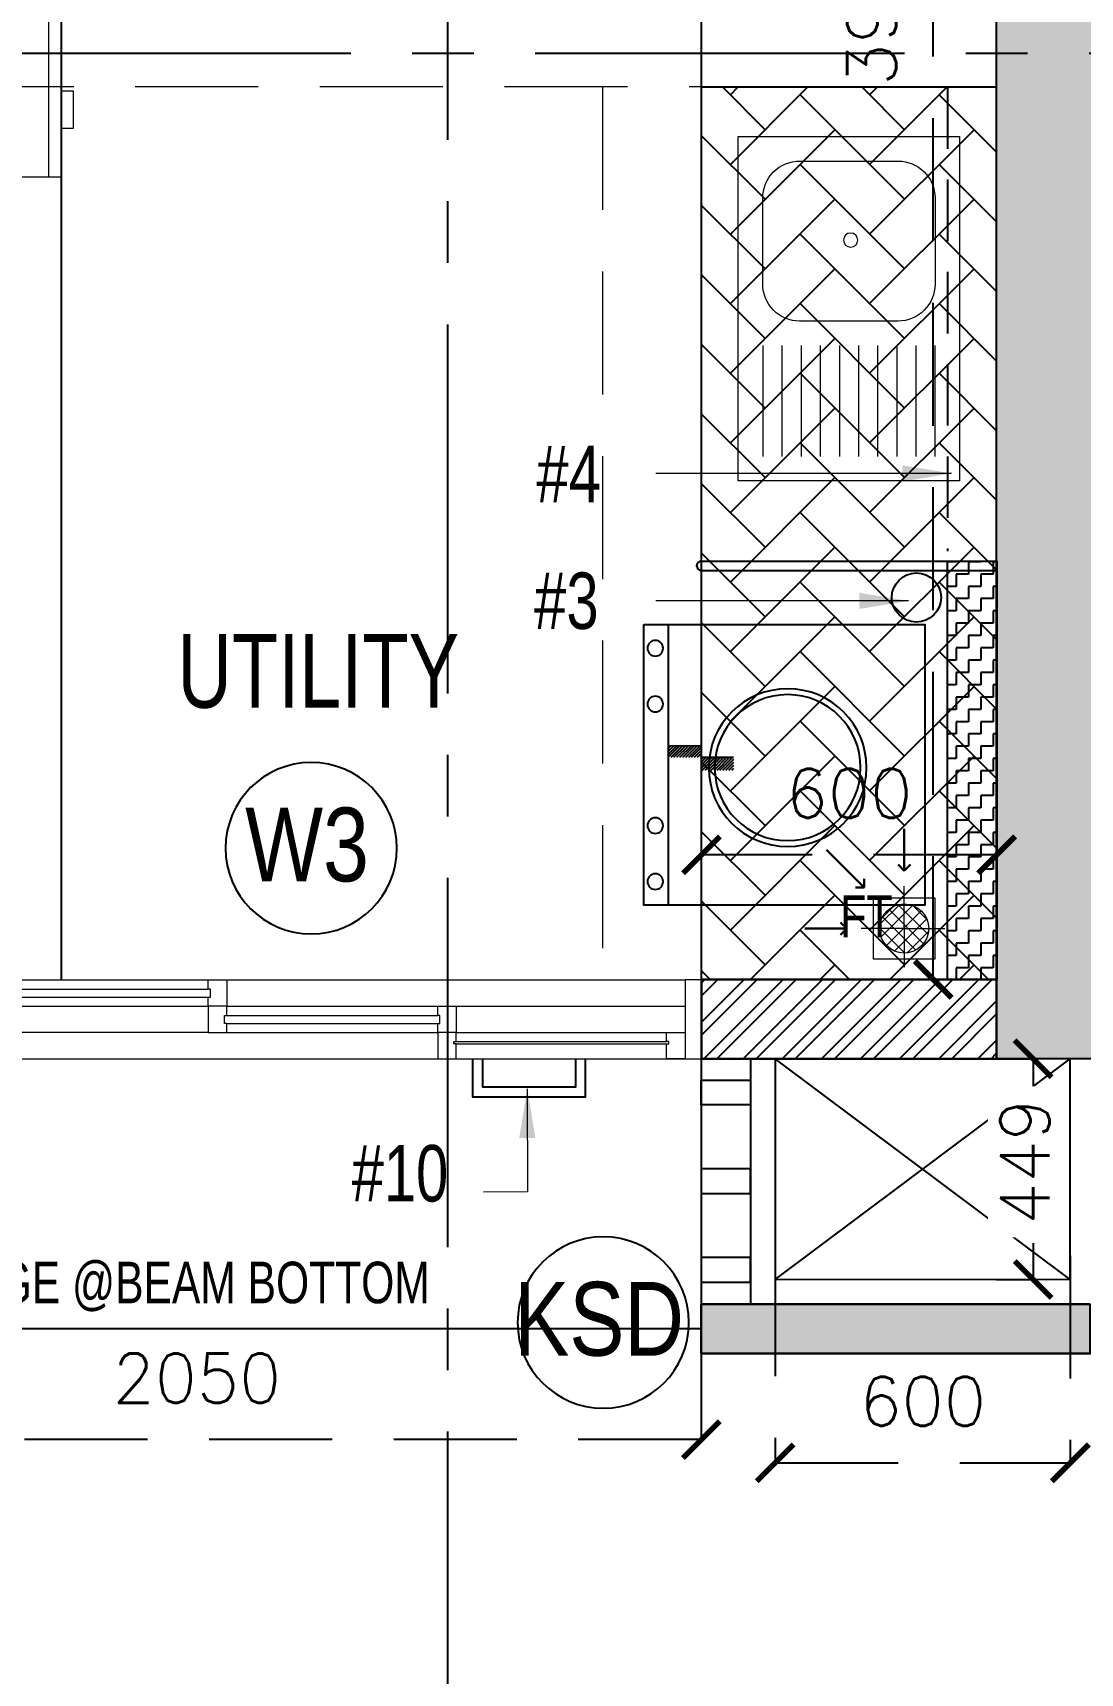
# Model space of a CAD drawing. Header units: millimetres. Extents: x 1124992 to 1258557, y -5767803 to -5695799.
# Drawn here: x 1194724 to 1196852, y -5720859 to -5717525 of the extents above; entities that cross this region are included whole.
import ezdxf
from ezdxf.enums import TextEntityAlignment as Align

# ---------------------------------------------------------------- set-up
doc = ezdxf.new("R2010")
doc.units = ezdxf.units.MM
doc.header["$LTSCALE"] = 1000
doc.header["$MEASUREMENT"] = 0
for name, pattern in [('$1$AUDIT_D_120904163729-0', [0]), ('$36$HIDDEN', [0.375, 0.25, -0.125]), ('3BHK-A$0$( Hidden )', [0.375, 0.25, -0.125]), ('3BHK-A$0$AUDIT_D_120904163729-0', [0]), ('AUDIT_D_120904163729-0', [0]), ('T8 - TYPICAL FLOOR CORE$0$HIDDEN', [0.375, 0.25, -0.125]), ('T8(T9 IS SIMILAR) - DIMENSION & TEXTING$0$HIDDEN', [0.375, 0.25, -0.125]), ('T8(T9 IS SIMILAR)$0$$0$HIDDEN', [0.375, 0.25, -0.125]), ('T8(T9 IS SIMILAR)$0$HIDDEN', [0.375, 0.25, -0.125]), ('T8_REFUGE COLUMNS$0$CENTER2', [1.125, 0.75, -0.125, 0.125, -0.125])]:
    doc.linetypes.add(name, pattern=pattern)
doc.layers.get('0').update_dxf_attribs({"linetype": 'AUDIT_D_120904163729-0'})
for name, color, linetype in [('$0$A-HATCH -160', 251, '$1$AUDIT_D_120904163729-0'), ('$21$A-DIMENSIONS', 2, '$36$HIDDEN'), ('3BHK-A$0$$0$a-KIT FIX', 251, 'Continuous'), ('3BHK-A$0$$0$A-SERVICES CUTOUT', 8, 'Continuous'), ('3BHK-A$0$$1$A-Elev Feature-Chajja', 13, 'Continuous'), ('3BHK-A$0$$1$CUT-OUT', 49, 'Continuous'), ('3BHK-A$0$$1$LEDGE WALL', 5, 'Continuous'), ('3BHK-A$0$A-DECK SUNK 125', 8, 'Continuous'), ('3BHK-A$0$A-HATCH -160', 251, '3BHK-A$0$AUDIT_D_120904163729-0'), ('3BHK-A$0$a-tile drop', 3, 'Continuous'), ('3BHK-A$0$APT PLANS-typ$0$TILEDROP', 3, 'Continuous'), ('3BHK-A$0$LEDGE WALL', 5, 'Continuous'), ('T8 - TYPICAL FLOOR CORE$0$A-SLAB SUNK-AC LEDGES', 251, 'T8 - TYPICAL FLOOR CORE$0$HIDDEN'), ('T8(T9 IS SIMILAR) - DIMENSION & TEXTING$0$A-DIMENSIONS', 2, 'T8(T9 IS SIMILAR) - DIMENSION & TEXTING$0$HIDDEN'), ('T8(T9 IS SIMILAR) - DIMENSION & TEXTING$1$a-window-no', 125, 'Continuous'), ('T8_REFUGE COLUMNS$0$A-CENTERLINE', 193, 'T8_REFUGE COLUMNS$0$CENTER2'), ('T8_REFUGE COLUMNS$0$A-RCC COLS', 3, 'Continuous'), ('T8_TYPICAL COLUMNS$0$A-RCC COLS', 3, 'Continuous')]:
    doc.layers.add(name, color=color, linetype=linetype)
for name, color, linetype, lineweight in [('3BHK-A$0$$0$Window', 4, 'Continuous', 20), ('3BHK-A$0$$1$a-TOI-fixtures', 251, 'Continuous', 0), ('3BHK-A$0$$1$A-WALL- 160', 6, 'Continuous', 30), ('3BHK-A$0$a-TOI-fixtures', 251, 'Continuous', 0), ('3BHK-A$0$A-WALL- 160', 6, 'Continuous', 30), ('T8(T9 IS SIMILAR) - DIMENSION & TEXTING$0$a-Text', 4, 'Continuous', 0), ('T8(T9 IS SIMILAR) - DIMENSION & TEXTING$0$R0-18-10-2014-T1-1st Podium Floor Plan$0$Text', 2, 'Continuous', 0), ('T8(T9 IS SIMILAR) - DIMENSION & TEXTING$0$T8 - TYPICAL FLOOR CORE$0$$1$a-Text', 4, 'Continuous', 0), ('T8(T9 IS SIMILAR)$0$D&W', 8, 'Continuous', 25), ('T8(T9 IS SIMILAR)$0$SCPL BEAM', 191, 'T8(T9 IS SIMILAR)$0$$0$HIDDEN', 13)]:
    doc.layers.add(name, color=color, linetype=linetype, lineweight=lineweight)
doc.layers.add('T8_REFUGE COLUMNS$1$COL-HATCH', color=7, linetype='Continuous', lineweight=25, true_color=0xa3a3a3)
doc.styles.add('3BHK-A$0$Romans 1', font='romans.shx', dxfattribs={"height": 100})
doc.styles.add('T8(T9 IS SIMILAR) - DIMENSION & TEXTING$0$ARIAL ARROW', font='swisscl.ttf')
doc.styles.add('T8(T9 IS SIMILAR) - DIMENSION & TEXTING$0$Romans 1', font='romans.shx', dxfattribs={"height": 100})
doc.styles.add('T8(T9 IS SIMILAR) - DIMENSION & TEXTING$0$T8 - TYPICAL FLOOR CORE$0$$1$ARIAL ARROW', font='swisscl.ttf')
doc.styles.add('T8(T9 IS SIMILAR) - DIMENSION & TEXTING$0$Tahoma', font='tahoma.ttf')
doc.styles.add('T8(T9 IS SIMILAR) - DIMENSION & TEXTING$1$LODHA STANDERD', font='sanss___.ttf')
doc.dimstyles.new('3BHK-A$0$ALPINE S', dxfattribs={"dimscale": 0, "dimtxt": 100, "dimasz": 75, "dimexe": 0, "dimexo": 0, "dimgap": 75, "dimtad": 1, "dimdec": 0, "dimzin": 0, "dimdsep": 46, "dimtxsty": '3BHK-A$0$Romans 1', "dimblk": '3BHK-A$0$_ArchTick', "dimcen": 0.09, "dimclrd": 256, "dimclre": 256, "dimclrt": 7, "dimadec": 0, "dimazin": 0, "dimtfac": 1, "dimtdec": 0, "dimtofl": 0, "dimtmove": 1, "dimatfit": 0, "dimldrblk": '3BHK-A$0$_Open90', "dimfxl": 1, "dimtolj": 1, "dimtzin": 0, "dimarcsym": 0})
doc.dimstyles.new('T8(T9 IS SIMILAR) - DIMENSION & TEXTING$0$ALPINE S', dxfattribs={"dimscale": 0, "dimtxt": 100, "dimasz": 75, "dimexe": 0, "dimexo": 0, "dimgap": 75, "dimtad": 1, "dimdec": 0, "dimzin": 0, "dimdsep": 46, "dimtxsty": 'T8(T9 IS SIMILAR) - DIMENSION & TEXTING$0$Romans 1', "dimblk": 'T8(T9 IS SIMILAR) - DIMENSION & TEXTING$0$_ArchTick', "dimcen": 0.09, "dimclrd": 256, "dimclre": 256, "dimclrt": 7, "dimadec": 0, "dimazin": 0, "dimtfac": 1, "dimtdec": 0, "dimtofl": 0, "dimtmove": 1, "dimatfit": 0, "dimldrblk": 'T8(T9 IS SIMILAR) - DIMENSION & TEXTING$0$_Open90', "dimfxl": 1, "dimtolj": 1, "dimtzin": 0, "dimarcsym": 0})
doc.dimstyles.new('T8(T9 IS SIMILAR) - DIMENSION & TEXTING$0$SAMATA STD', dxfattribs={"dimtxt": 100, "dimasz": 50, "dimexe": 50, "dimexo": 50, "dimgap": 10, "dimtad": 0, "dimdec": 0, "dimrnd": 5, "dimzin": 0, "dimdsep": 46, "dimtxsty": 'T8(T9 IS SIMILAR) - DIMENSION & TEXTING$0$Tahoma', "dimblk": 'T8(T9 IS SIMILAR) - DIMENSION & TEXTING$0$_Origin2', "dimcen": -50, "dimdle": 50, "dimclrd": 7, "dimclre": 7, "dimclrt": 7, "dimadec": 0, "dimazin": 0, "dimtfac": 1, "dimtdec": 0, "dimtmove": 1, "dimatfit": 3, "dimfxl": 150, "dimtfill": 1, "dimtolj": 1, "dimtzin": 0, "dimlwd": -1, "dimlwe": -1, "dimarcsym": 0})

# ---------------------------------------------------------------- blocks, each defined once
blk = doc.blocks.new('T8(T9 IS SIMILAR) - DIMENSION & TEXTING$1$WINDOW TAG')
at = {"layer": 'T8(T9 IS SIMILAR) - DIMENSION & TEXTING$1$a-window-no'}
blk.add_circle((0, 0), 174.1, dxfattribs=at)
at = {"layer": 'T8(T9 IS SIMILAR) - DIMENSION & TEXTING$1$a-window-no', "style": 'T8(T9 IS SIMILAR) - DIMENSION & TEXTING$1$LODHA STANDERD'}
blk.add_attdef('WINDOW', text='', height=150, dxfattribs=at).set_placement((11.3, 2.8), align=Align.MIDDLE_CENTER)
blk = doc.blocks.new('T8(T9 IS SIMILAR) - DIMENSION & TEXTING$0$_ArchTick')
at = {"color": 0, "linetype": 'ByBlock', "const_width": 0.15}
blk.add_lwpolyline([(-0.5, -0.5), (0.5, 0.5)], dxfattribs=at)
blk = doc.blocks.new('*D326')
at = {"layer": 'T8(T9 IS SIMILAR) - DIMENSION & TEXTING$0$A-DIMENSIONS', "linetype": 'T8(T9 IS SIMILAR) - DIMENSION & TEXTING$0$HIDDEN', "lineweight": -2, "transparency": 16777216}
for p, q in [((1196331.5, -5715473.9), (1196553.4, -5715473.9)), ((1196332.4, -5719448.6), (1196553.4, -5719448.6))]:
    blk.add_line(p, q, dxfattribs=at)
at = {"layer": 'T8(T9 IS SIMILAR) - DIMENSION & TEXTING$0$A-DIMENSIONS', "lineweight": -2, "transparency": 16777216}
blk.add_line((1196553.4, -5719448.6), (1196553.4, -5715473.9), dxfattribs=at)
at = {"layer": 'T8(T9 IS SIMILAR) - DIMENSION & TEXTING$0$A-DIMENSIONS', "linetype": 'ByBlock', "lineweight": -2, "transparency": 16777216, "xscale": 75, "yscale": 75, "zscale": 75}
for p, rotation in [((1196553.4, -5715473.9), 90), ((1196553.4, -5719448.6), 270)]:
    blk.add_blockref('T8(T9 IS SIMILAR) - DIMENSION & TEXTING$0$_ArchTick', p, dxfattribs=dict(at, rotation=rotation))
at = {"layer": 'T8(T9 IS SIMILAR) - DIMENSION & TEXTING$0$A-DIMENSIONS', "color": 7, "linetype": 'ByBlock', "transparency": 16777216, "insert": (1196428.4, -5717461.2), "char_height": 100, "attachment_point": 5, "rotation": 90, "style": 'T8(T9 IS SIMILAR) - DIMENSION & TEXTING$0$Romans 1'}
blk.add_mtext('\\A1;3975', dxfattribs=at)
blk = doc.blocks.new('T8(T9 IS SIMILAR) - DIMENSION & TEXTING$0$_Open90')
at = {"color": 0, "linetype": 'ByBlock', "lineweight": -2}
for p, q in [((-0.5, 0.5), (0, 0)), ((0, 0), (-1, 0)), ((0, 0), (-0.5, -0.5))]:
    blk.add_line(p, q, dxfattribs=at)
blk = doc.blocks.new('*D327')
at = {"layer": 'T8(T9 IS SIMILAR) - DIMENSION & TEXTING$0$A-DIMENSIONS', "linetype": 'T8(T9 IS SIMILAR) - DIMENSION & TEXTING$0$HIDDEN', "lineweight": -2, "transparency": 16777216}
for p, q in [((1196082.5, -5719448.6), (1196082.5, -5719195.6)), ((1196682.3, -5719448.8), (1196682.3, -5719195.6))]:
    blk.add_line(p, q, dxfattribs=at)
at = {"layer": 'T8(T9 IS SIMILAR) - DIMENSION & TEXTING$0$A-DIMENSIONS', "lineweight": -2, "transparency": 16777216}
blk.add_line((1196682.3, -5719195.6), (1196082.5, -5719195.6), dxfattribs=at)
at = {"layer": 'T8(T9 IS SIMILAR) - DIMENSION & TEXTING$0$A-DIMENSIONS', "linetype": 'ByBlock', "lineweight": -2, "transparency": 16777216, "xscale": 75, "yscale": 75, "zscale": 75, "rotation": 180}
blk.add_blockref('T8(T9 IS SIMILAR) - DIMENSION & TEXTING$0$_ArchTick', (1196082.5, -5719195.6), dxfattribs=at)
at = {"layer": 'T8(T9 IS SIMILAR) - DIMENSION & TEXTING$0$A-DIMENSIONS', "linetype": 'ByBlock', "lineweight": -2, "transparency": 16777216, "xscale": 75, "yscale": 75, "zscale": 75}
blk.add_blockref('T8(T9 IS SIMILAR) - DIMENSION & TEXTING$0$_ArchTick', (1196682.3, -5719195.6), dxfattribs=at)
at = {"layer": 'T8(T9 IS SIMILAR) - DIMENSION & TEXTING$0$A-DIMENSIONS', "color": 7, "linetype": 'ByBlock', "transparency": 16777216, "insert": (1196382.4, -5719070.6), "char_height": 100, "attachment_point": 5, "style": 'T8(T9 IS SIMILAR) - DIMENSION & TEXTING$0$Romans 1'}
blk.add_mtext('\\A1;600', dxfattribs=at)
blk = doc.blocks.new('T8(T9 IS SIMILAR) - DIMENSION & TEXTING$0$_Origin2')
at = {"color": 0, "linetype": 'ByBlock', "lineweight": -2}
blk.add_line((-0.5, 0), (-1, 0), dxfattribs=at)
for radius in [0.5, 0.25]:
    blk.add_circle((0, 0), radius, dxfattribs=at)
blk = doc.blocks.new('*D207')
at = {"layer": 'T8(T9 IS SIMILAR) - DIMENSION & TEXTING$0$A-DIMENSIONS', "linetype": 'T8(T9 IS SIMILAR) - DIMENSION & TEXTING$0$HIDDEN', "lineweight": -2, "transparency": 16777216}
for p, q in [((1196682.1, -5719609.9), (1196756.3, -5719609.9)), ((1196682.2, -5720058.5), (1196756.3, -5720058.5))]:
    blk.add_line(p, q, dxfattribs=at)
at = {"layer": 'T8(T9 IS SIMILAR) - DIMENSION & TEXTING$0$A-DIMENSIONS', "lineweight": -2, "transparency": 16777216}
blk.add_line((1196756.3, -5719609.9), (1196756.3, -5720058.5), dxfattribs=at)
at = {"layer": 'T8(T9 IS SIMILAR) - DIMENSION & TEXTING$0$A-DIMENSIONS', "linetype": 'ByBlock', "lineweight": -2, "transparency": 16777216, "xscale": 75, "yscale": 75, "zscale": 75, "rotation": 270}
blk.add_blockref('T8(T9 IS SIMILAR) - DIMENSION & TEXTING$0$_ArchTick', (1196756.3, -5720058.5), dxfattribs=at)
at = {"layer": 'T8(T9 IS SIMILAR) - DIMENSION & TEXTING$0$A-DIMENSIONS', "color": 7, "linetype": 'ByBlock', "transparency": 16777216, "insert": (1196739.4, -5719819.4), "char_height": 100, "attachment_point": 5, "rotation": 90, "style": 'T8(T9 IS SIMILAR) - DIMENSION & TEXTING$0$Romans 1', "bg_fill": 3, "box_fill_scale": 1.25, "bg_fill_color": 256, "bg_fill_true_color": 13158600, "bg_fill_transparency": 0}
blk.add_mtext('\\A1;449', dxfattribs=at)
at = {"layer": 'T8(T9 IS SIMILAR) - DIMENSION & TEXTING$0$A-DIMENSIONS', "linetype": 'ByBlock', "lineweight": -2, "transparency": 16777216, "xscale": 75, "yscale": 75, "zscale": 75, "rotation": 90}
blk.add_blockref('T8(T9 IS SIMILAR) - DIMENSION & TEXTING$0$_ArchTick', (1196756.3, -5719609.9), dxfattribs=at)
blk = doc.blocks.new('*D208')
at = {"layer": 'T8(T9 IS SIMILAR) - DIMENSION & TEXTING$0$A-DIMENSIONS', "linetype": 'T8(T9 IS SIMILAR) - DIMENSION & TEXTING$0$HIDDEN', "lineweight": -2, "transparency": 16777216}
for p, q in [((1196232.2, -5720005.3), (1196232.2, -5720431.1)), ((1196831.9, -5720009.6), (1196831.9, -5720431.1))]:
    blk.add_line(p, q, dxfattribs=at)
at = {"layer": 'T8(T9 IS SIMILAR) - DIMENSION & TEXTING$0$A-DIMENSIONS', "lineweight": -2, "transparency": 16777216}
blk.add_line((1196232.2, -5720431.1), (1196831.9, -5720431.1), dxfattribs=at)
at = {"layer": 'T8(T9 IS SIMILAR) - DIMENSION & TEXTING$0$A-DIMENSIONS', "linetype": 'ByBlock', "lineweight": -2, "transparency": 16777216, "xscale": 75, "yscale": 75, "zscale": 75, "rotation": 180}
blk.add_blockref('T8(T9 IS SIMILAR) - DIMENSION & TEXTING$0$_ArchTick', (1196232.2, -5720431.1), dxfattribs=at)
at = {"layer": 'T8(T9 IS SIMILAR) - DIMENSION & TEXTING$0$A-DIMENSIONS', "linetype": 'ByBlock', "lineweight": -2, "transparency": 16777216, "xscale": 75, "yscale": 75, "zscale": 75}
blk.add_blockref('T8(T9 IS SIMILAR) - DIMENSION & TEXTING$0$_ArchTick', (1196831.9, -5720431.1), dxfattribs=at)
at = {"layer": 'T8(T9 IS SIMILAR) - DIMENSION & TEXTING$0$A-DIMENSIONS', "color": 7, "linetype": 'ByBlock', "transparency": 16777216, "insert": (1196532.1, -5720306.1), "char_height": 100, "attachment_point": 5, "style": 'T8(T9 IS SIMILAR) - DIMENSION & TEXTING$0$Romans 1', "bg_fill": 3, "box_fill_scale": 1.25, "bg_fill_color": 256, "bg_fill_true_color": 13158600, "bg_fill_transparency": 0}
blk.add_mtext('\\A1;600', dxfattribs=at)
blk = doc.blocks.new('*D183')
at = {"layer": 'T8(T9 IS SIMILAR) - DIMENSION & TEXTING$0$A-DIMENSIONS', "linetype": 'T8(T9 IS SIMILAR) - DIMENSION & TEXTING$0$HIDDEN', "lineweight": -2, "transparency": 16777216}
for p, q in [((1194032.5, -5720158.4), (1194032.5, -5720383.9)), ((1196082.2, -5720158.4), (1196082.2, -5720383.9))]:
    blk.add_line(p, q, dxfattribs=at)
at = {"layer": 'T8(T9 IS SIMILAR) - DIMENSION & TEXTING$0$A-DIMENSIONS', "lineweight": -2, "transparency": 16777216}
blk.add_line((1196082.2, -5720383.9), (1194032.5, -5720383.9), dxfattribs=at)
at = {"layer": 'T8(T9 IS SIMILAR) - DIMENSION & TEXTING$0$A-DIMENSIONS', "linetype": 'ByBlock', "lineweight": -2, "transparency": 16777216, "xscale": 75, "yscale": 75, "zscale": 75, "rotation": 180}
blk.add_blockref('T8(T9 IS SIMILAR) - DIMENSION & TEXTING$0$_ArchTick', (1194032.5, -5720383.9), dxfattribs=at)
at = {"layer": 'T8(T9 IS SIMILAR) - DIMENSION & TEXTING$0$A-DIMENSIONS', "linetype": 'ByBlock', "lineweight": -2, "transparency": 16777216, "xscale": 75, "yscale": 75, "zscale": 75}
blk.add_blockref('T8(T9 IS SIMILAR) - DIMENSION & TEXTING$0$_ArchTick', (1196082.2, -5720383.9), dxfattribs=at)
at = {"layer": 'T8(T9 IS SIMILAR) - DIMENSION & TEXTING$0$A-DIMENSIONS', "color": 7, "linetype": 'ByBlock', "transparency": 16777216, "insert": (1195057.4, -5720258.9), "char_height": 100, "attachment_point": 5, "style": 'T8(T9 IS SIMILAR) - DIMENSION & TEXTING$0$Romans 1'}
blk.add_mtext('\\A1;2050', dxfattribs=at)
blk = doc.blocks.new('T8_REFUGE COLUMNS')
at = {"layer": 'T8_REFUGE COLUMNS$1$COL-HATCH', "linetype": 'ByBlock'}
h = blk.add_hatch(color=256, dxfattribs=at)
h.dxf.hatch_style = 1
h.paths.add_polyline_path([(1196682.1, -5715374.9), (1196932.1, -5715374.9), (1196932.1, -5719609.9), (1196682.1, -5719609.9)])
at = {"layer": 'T8_REFUGE COLUMNS$0$A-CENTERLINE'}
for p, q in [((1195567.1, -5727867.6), (1195567.1, -5698299.6)), ((1223494.9, -5717567.4), (1182495.9, -5717567.4))]:
    blk.add_line(p, q, dxfattribs=at)
at = {"layer": 'T8_REFUGE COLUMNS$0$A-RCC COLS', "linetype": 'ByBlock'}
blk.add_lwpolyline([(1196682.1, -5715374.9), (1196932.1, -5715374.9), (1196932.1, -5719609.9), (1196682.1, -5719609.9)], close=True, dxfattribs=at)
blk = doc.blocks.new('T8_TYPICAL COLUMNS')
at = {"layer": 'T8_TYPICAL COLUMNS$0$A-RCC COLS', "linetype": 'ByBlock'}
blk.add_blockref('T8_REFUGE COLUMNS', (0, 0), dxfattribs=at)
blk = doc.blocks.new('3BHK-A$0$$0$1500')
at = {"layer": '3BHK-A$0$$0$Window', "color": 1, "lineweight": 13}
for p, q in [((1150276.5, -5694418.8), (1148842.5, -5694418.8)), ((1149307.5, -5694418.8), (1148880, -5694418.8)), ((1149307.5, -5694472.1), (1148880, -5694472.1)), ((1149773.7, -5694472.1), (1149345, -5694472.1)), ((1149811.2, -5694472.1), (1150276.5, -5694472.1)), ((1149307.5, -5694525.5), (1148842.5, -5694525.5)), ((1149773.7, -5694525.5), (1149345, -5694525.5)), ((1150239, -5694525.5), (1149811.2, -5694525.5)), ((1149773.7, -5694578.8), (1148842.5, -5694578.8)), ((1150239, -5694578.8), (1149811.2, -5694578.8))]:
    blk.add_line(p, q, dxfattribs=at)
at = {"layer": '3BHK-A$0$$0$Window', "color": 5, "lineweight": 13}
for p, q in [((1149307.5, -5694449.1), (1148880, -5694449.1)), ((1149307.5, -5694453.6), (1148880, -5694453.6)), ((1149773.7, -5694490.7), (1149345, -5694490.7)), ((1149773.7, -5694506.9), (1149345, -5694506.9)), ((1150239, -5694544.1), (1149811.2, -5694544.1)), ((1150239, -5694560.2), (1149811.2, -5694560.2))]:
    blk.add_line(p, q, dxfattribs=at)
at = {"layer": '3BHK-A$0$$0$Window', "color": 4, "lineweight": 13}
for points in [[(1148842.5, -5694418.8), (1148809.5, -5694418.8), (1148809.5, -5694578.8), (1148842.5, -5694578.8)], [(1148880, -5694453.6), (1148880, -5694472.1), (1148842.5, -5694472.1), (1148842.5, -5694418.8), (1148880, -5694418.8), (1148880, -5694449.1), (1148875.5, -5694449.1), (1148875.5, -5694453.6)], [(1149307.5, -5694453.6), (1149307.5, -5694472.1), (1149345, -5694472.1), (1149345, -5694418.8), (1149307.5, -5694418.8), (1149307.5, -5694449.1), (1149312, -5694449.1), (1149312, -5694453.6)], [(1150309.5, -5694418.8), (1150276.5, -5694418.8), (1150276.5, -5694578.8), (1150309.5, -5694578.8)], [(1149345, -5694506.9), (1149345, -5694525.5), (1149307.5, -5694525.5), (1149307.5, -5694472.1), (1149345, -5694472.1), (1149345, -5694490.7), (1149340.5, -5694490.7), (1149340.5, -5694506.9)], [(1149773.7, -5694506.9), (1149773.7, -5694525.5), (1149811.2, -5694525.5), (1149811.2, -5694472.1), (1149773.7, -5694472.1), (1149773.7, -5694490.7), (1149778.2, -5694490.7), (1149778.2, -5694506.9)], [(1149811.2, -5694560.2), (1149811.2, -5694578.8), (1149773.7, -5694578.8), (1149773.7, -5694525.5), (1149811.2, -5694525.5), (1149811.2, -5694544.1), (1149806.7, -5694544.1), (1149806.7, -5694560.2)], [(1150239, -5694560.2), (1150239, -5694578.8), (1150276.5, -5694578.8), (1150276.5, -5694525.5), (1150239, -5694525.5), (1150239, -5694544.1), (1150243.5, -5694544.1), (1150243.5, -5694560.2)]]:
    blk.add_lwpolyline(points, close=True, dxfattribs=at)
blk = doc.blocks.new('3BHK-A$0$$0$RANGE-flat-1')
at = {"layer": '3BHK-A$0$$1$a-TOI-fixtures'}
for p, q in [((-575, -600), (-575, 0)), ((-600, -100), (-625, -100)), ((-625, -100), (-625, -175)), ((-450, -150), (-502.8, -97.2)), ((-400, -150), (-347.2, -97.2)), ((-175, -150), (-227.8, -97.2)), ((-125, -150), (-72.2, -97.2)), ((-625, -175), (-600, -175)), ((-450, -200), (-502.8, -252.8)), ((-400, -200), (-347.2, -252.8)), ((-175, -200), (-227.8, -252.8)), ((-125, -200), (-72.2, -252.8)), ((-450, -400), (-502.8, -347.2)), ((-400, -400), (-347.2, -347.2)), ((-175, -400), (-227.8, -347.2)), ((-125, -400), (-72.2, -347.2)), ((-625, -425), (-600, -425)), ((-625, -500), (-625, -425)), ((-450, -450), (-502.8, -502.8)), ((-400, -450), (-347.2, -502.8)), ((-175, -450), (-227.8, -502.8)), ((-125, -450), (-72.2, -502.8)), ((-600, -500), (-625, -500))]:
    blk.add_line(p, q, dxfattribs=at)
blk.add_lwpolyline([(-600, -600), (0, -600), (0, 0), (-600, 0)], close=True, dxfattribs=at)
for centre, radius in [((-425, -175), 90), ((-150, -175), 90), ((-425, -175), 55), ((-150, -175), 55), ((-425, -425), 90), ((-150, -425), 90), ((-425, -425), 55), ((-150, -425), 55)]:
    blk.add_circle(centre, radius, dxfattribs=at)
blk = doc.blocks.new('3BHK-A$0$$0$WM-flat-1')
at = {"layer": '3BHK-A$0$$0$a-KIT FIX'}
blk.add_line((-110.3, -114.8), (-680.7, -114.8), dxfattribs=at)
blk.add_lwpolyline([(-680.7, -64.8), (-680.7, -635.2), (-110.3, -635.2), (-110.3, -64.8)], close=True, dxfattribs=at)
for centre, radius in [((-632.6, -87.9), 15.9), ((-519, -87.9), 15.9), ((-272.1, -87.9), 15.9), ((-158.4, -87.9), 15.9), ((-389.9, -356.8), 160.3), ((-389.9, -356.8), 148.3)]:
    blk.add_circle(centre, radius, dxfattribs=at)
blk = doc.blocks.new('3BHK-A$0$$0$SINK1-flat-1')
at = {"layer": '3BHK-A$0$$1$a-TOI-fixtures'}
for p, q in [((-275, -50), (-50, -50)), ((-275, -88.9), (-50, -88.9)), ((-275, -127.8), (-50, -127.8)), ((-275, -166.7), (-50, -166.7)), ((-275, -205.6), (-50, -205.6)), ((-275, -244.4), (-50, -244.4)), ((-275, -283.3), (-50, -283.3)), ((-275, -322.2), (-50, -322.2)), ((-275, -361.1), (-50, -361.1)), ((-50, -400), (-275, -400))]:
    blk.add_line(p, q, dxfattribs=at)
blk.add_lwpolyline([(-700, 0), (-700, -450), (0, -450), (0, 0)], close=True, dxfattribs=at)
blk.add_lwpolyline([(-400, -50), (-575, -50, 0.414214), (-650, -125), (-650, -325, 0.414214), (-575, -400), (-400, -400, 0.414214), (-325, -325), (-325, -125, 0.414214)], format="xyb", close=True, dxfattribs=at)
at = {"layer": '3BHK-A$0$$1$a-TOI-fixtures', "linetype": 'Continuous'}
blk.add_circle((-489.5, -228.6), 14.4, dxfattribs=at)
blk = doc.blocks.new('3BHK-A$0$TILE DROP -x')
at = {"layer": '3BHK-A$0$APT PLANS-typ$0$TILEDROP'}
h = blk.add_hatch(dxfattribs=at)
h.set_pattern_fill('ACET-2D-ANSI31', color=8, scale=90, angle=90, style=0)
h.set_pattern_definition([(135, (-851695.914, 5365039.183), (-7.954951288, -7.954951288), [])])
h.paths.add_polyline_path([(-58323.9, -19205.9), (-58323.9, -19023.7), (-58261.5, -19023.7), (-58261.5, -19205.9)])
edge = h.paths.add_edge_path()
edge.add_line((-58323.9, -19381.2), (-58393.7, -19381.2))
edge.add_line((-58323.9, -19205.9), (-58323.9, -19381.2))
edge.add_line((-58393.1, -19205.9), (-58323.9, -19205.9))
edge.add_line((-58393.1, -19381.2), (-58393.1, -19205.9))
at = {"layer": '3BHK-A$0$APT PLANS-typ$0$TILEDROP', "color": 1}
blk.add_line((-58153.9, -19205.9), (-58434, -19205.9), dxfattribs=at)
at = {"layer": '3BHK-A$0$APT PLANS-typ$0$TILEDROP', "color": 20, "const_width": 10}
for points in [[(-58261.5, -19205.9), (-58261.5, -19023.7)], [(-58323.9, -19381.2), (-58323.9, -19205.9)], [(-58323.9, -19205.9), (-58261.5, -19205.9)]]:
    blk.add_lwpolyline(points, dxfattribs=at)
blk = doc.blocks.new('3BHK-A$0$_ArchTick')
at = {"color": 0, "linetype": 'ByBlock', "const_width": 0.15}
blk.add_lwpolyline([(-0.5, -0.5), (0.5, 0.5)], dxfattribs=at)
blk = doc.blocks.new('3BHK-A$0$_Open90')
at = {"color": 0, "linetype": 'ByBlock', "lineweight": -2}
for p, q in [((0, 0), (-1, 0)), ((-0.5, 0.5), (0, 0)), ((0, 0), (-0.5, -0.5))]:
    blk.add_line(p, q, dxfattribs=at)
blk = doc.blocks.new('T8 - TYPICAL FLOOR CORE')
at = {"layer": 'T8 - TYPICAL FLOOR CORE$0$A-SLAB SUNK-AC LEDGES', "linetype": 'ByBlock'}
blk.add_line((1194032.5, -5720158.4, 0), (1196082.2, -5720158.4, 0), dxfattribs=at)
blk = doc.blocks.new('T8(T9 IS SIMILAR) - DIMENSION & TEXTING')
at = {"layer": 'T8(T9 IS SIMILAR) - DIMENSION & TEXTING$1$a-window-no'}
ref = blk.add_blockref('T8(T9 IS SIMILAR) - DIMENSION & TEXTING$1$WINDOW TAG', (1195289.6, -5719182.1), dxfattribs=dict(at, xscale=-1))
ref.add_attrib('WINDOW', 'W3', dxfattribs={"height": 150, "style": 'T8(T9 IS SIMILAR) - DIMENSION & TEXTING$1$LODHA STANDERD', "width": 0.8}).set_placement((1195281.2, -5719174.6), align=Align.MIDDLE_CENTER)
ref = blk.add_blockref('T8(T9 IS SIMILAR) - DIMENSION & TEXTING$1$WINDOW TAG', (1195883, -5720146), dxfattribs=dict(at, xscale=-1))
ref.add_attrib('WINDOW', 'KSD', dxfattribs={"height": 150, "style": 'T8(T9 IS SIMILAR) - DIMENSION & TEXTING$1$LODHA STANDERD', "width": 0.8}).set_placement((1195874.6, -5720138.4), align=Align.MIDDLE_CENTER)
at = {"layer": 'T8(T9 IS SIMILAR) - DIMENSION & TEXTING$0$a-Text', "style": 'T8(T9 IS SIMILAR) - DIMENSION & TEXTING$0$ARIAL ARROW'}
blk.add_text('UTILITY', height=150, dxfattribs=at).set_placement((1195017.7, -5718896.8))
at = {"layer": 'T8(T9 IS SIMILAR) - DIMENSION & TEXTING$0$R0-18-10-2014-T1-1st Podium Floor Plan$0$Text', "linetype": 'ByBlock', "style": 'T8(T9 IS SIMILAR) - DIMENSION & TEXTING$0$ARIAL ARROW'}
for s, height, p in [('FT', 85, (1196364.5, -5719363)), ('#10', 114.75, (1195371.8, -5719900))]:
    blk.add_text(s, height=height, dxfattribs=at).set_placement(p)
at = {"layer": 'T8(T9 IS SIMILAR) - DIMENSION & TEXTING$0$R0-18-10-2014-T1-1st Podium Floor Plan$0$Text', "char_height": 114.75, "attachment_point": 7, "style": 'T8(T9 IS SIMILAR) - DIMENSION & TEXTING$0$ARIAL ARROW'}
for s, insert, width in [('#4', (1195747.4, -5718479.2, 0), 214.431), ('#3', (1195742.7, -5718738.2, 0), 219.161)]:
    blk.add_mtext(s, dxfattribs=dict(at, insert=insert, width=width))
at = {"layer": 'T8(T9 IS SIMILAR) - DIMENSION & TEXTING$0$T8 - TYPICAL FLOOR CORE$0$$1$a-Text', "style": 'T8(T9 IS SIMILAR) - DIMENSION & TEXTING$0$T8 - TYPICAL FLOOR CORE$0$$1$ARIAL ARROW'}
blk.add_text('AC LEDGE @BEAM BOTTOM', height=84.375, dxfattribs=at).set_placement((1194342.2, -5720106.8, 0))
at = {"layer": 'T8(T9 IS SIMILAR) - DIMENSION & TEXTING$0$A-DIMENSIONS', "linetype": 'ByBlock'}
for base, p1, p2, angle, picture, middle in [((1196553.4, -5715473.9), (1196332.4, -5719448.6), (1196331.5, -5715473.9), 270, '*D326', (1196428.4, -5717461.2)), ((1196082.5, -5719195.6), (1196682.3, -5719448.8), (1196082.5, -5719448.6, 0.5), 180, '*D327', (1196382.4, -5719070.6))]:
    dim = blk.add_linear_dim(base=base, p1=p1, p2=p2, angle=angle, dimstyle='T8(T9 IS SIMILAR) - DIMENSION & TEXTING$0$ALPINE S', override={"dimscale": 1, "dimfxl": 5, "dimarcsym": 1}, dxfattribs=at)
    dim.commit()
    dim.dimension.update_dxf_attribs({"geometry": picture, "text_midpoint": middle})
dim = blk.add_linear_dim(base=(1196756.3, -5720058.5), p1=(1196682.1, -5719609.9), p2=(1196682.2, -5720058.5, 0), angle=90, dimstyle='T8(T9 IS SIMILAR) - DIMENSION & TEXTING$0$ALPINE S', override={"dimscale": 1, "dimfxl": 5, "dimtfill": 1, "dimarcsym": 1}, dxfattribs=at)
dim.commit()
dim.dimension.update_dxf_attribs({"geometry": '*D207', "text_midpoint": (1196864.4, -5719819.4), "dimtype": 128})
dim = blk.add_linear_dim(base=(1194032.5, -5720383.9), p1=(1196082.2, -5720158.4, 0), p2=(1194032.5, -5720158.4, 0), dimstyle='T8(T9 IS SIMILAR) - DIMENSION & TEXTING$0$ALPINE S', override={"dimscale": 1, "dimfxl": 5, "dimarcsym": 1}, dxfattribs=at)
dim.commit()
dim.dimension.update_dxf_attribs({"geometry": '*D183', "text_midpoint": (1195057.4, -5720258.9)})
at = {"layer": 'T8(T9 IS SIMILAR) - DIMENSION & TEXTING$0$R0-18-10-2014-T1-1st Podium Floor Plan$0$Text'}
for points in [[(1196590.5, -5718420.5, 0), (1196080.5, -5718420.7, 0), (1195989.5, -5718420.6, 0)], [(1196503, -5718679.6, 0), (1196080.5, -5718679.7, 0), (1195989.5, -5718679.6, 0)], [(1195728.7, -5719671), (1195728.8, -5719880.7), (1195639.5, -5719880.8)]]:
    blk.add_leader(points, dimstyle='T8(T9 IS SIMILAR) - DIMENSION & TEXTING$0$SAMATA STD', override={"dimscale": 1, "dimasz": 100, "dimclrd": 2, "dimfxlon": 1, "dimarcsym": 1}, dxfattribs=at)
at = {"layer": 'T8(T9 IS SIMILAR) - DIMENSION & TEXTING$0$A-DIMENSIONS', "linetype": 'ByBlock'}
dim = blk.add_linear_dim(base=(1196831.9, -5720431.1), p1=(1196232.2, -5720005.3, 0), p2=(1196831.9, -5720009.6, 0), dimstyle='T8(T9 IS SIMILAR) - DIMENSION & TEXTING$0$ALPINE S', override={"dimscale": 1, "dimfxl": 5, "dimtfill": 1, "dimarcsym": 1}, dxfattribs=at)
dim.commit()
dim.dimension.update_dxf_attribs({"geometry": '*D208', "text_midpoint": (1196532.1, -5720306.1)})
blk = doc.blocks.new('3BHK-A$0$A$C1DA736AB')
at = {"layer": '3BHK-A$0$a-TOI-fixtures', "linetype": 'ByBlock'}
for points in [[(117, 0.4, 0), (202.3, 0.4, 0)], [(81.7, -82.8, 0), (158.2, -159.9, 0)], [(0.4, -117, 0), (0.4, -202.3, 0)]]:
    blk.add_leader(points, dimstyle='3BHK-A$0$ALPINE S', override={"dimscale": 1, "dimasz": 25, "dimtad": 0, "dimfxl": 5, "dimtfill": 1, "dimarcsym": 1}, dxfattribs=at)
blk = doc.blocks.new('3BHK-A$0$Type-A-First Floor Plan-bottom-up$0$FLOOR TRAP-flat-6')
at = {"layer": '3BHK-A$0$a-TOI-fixtures'}
h = blk.add_hatch(dxfattribs=at)
h.set_pattern_fill('ACET-2D-_USER', color=256, scale=20, angle=45, style=0, double=1, pattern_type=0)
h.set_pattern_definition([(45, (-789896.981, 5385770.066), (-14.142135624, 14.142135624), []), (135, (-789896.981, 5385770.066), (-14.142135624, -14.142135624), [])])
edge = h.paths.add_edge_path()
edge.add_arc((150, 150), 50, 0, 360)
for q in [(150, 228.6), (67.6, 150), (237.4, 150), (150, 63.6)]:
    blk.add_line((150, 150), q, dxfattribs=at)
blk.add_lwpolyline([(87.5, 212.5), (212.5, 212.5), (212.5, 87.5), (87.5, 87.5)], close=True, dxfattribs=at)
blk.add_circle((150, 150), 50, dxfattribs=at)
at = {"layer": '3BHK-A$0$A-WALL- 160', "linetype": 'ByBlock'}
blk.add_blockref('3BHK-A$0$A$C1DA736AB', (149.6, 149.6, 0), dxfattribs=at)
blk = doc.blocks.new('3BHK-A')
at = {"layer": '3BHK-A$0$A-DECK SUNK 125'}
h = blk.add_hatch(dxfattribs=at)
h.set_pattern_fill('AR-HBONE', color=256, scale=25)
h.set_pattern_definition([(45, (-0.65, 1286.84), (1e-14, 141.4213562), [300, -100]), (135, (70.06, 1357.55), (1e-14, 141.4213562), [300, -100])])
h.paths.add_polyline_path([(1196082.2, -5717635.9), (1196082.2, -5719448.6), (1196682.2, -5719448.7), (1196682.2, -5717635.9)])
at = {"layer": '3BHK-A$0$A-HATCH -160', "linetype": 'ByBlock'}
h = blk.add_hatch(dxfattribs=at)
h.set_pattern_fill('ZIGZAG', color=256, scale=250)
h.set_pattern_definition([(9e-15, (1e-08, 0), (31.25, 31.25), [31.25, -31.25]), (90, (31.25, 0), (-31.25, 31.25), [31.25, -31.25])])
h.paths.add_polyline_path([(1185182.8, -5714749.5), (1186532.7, -5714749.5), (1186532.7, -5714149.5), (1186632.7, -5714149.5), (1186632.7, -5714749.5), (1188712.7, -5714749.5), (1188712.7, -5714049.5), (1189032.5, -5714049.5), (1189032.5, -5714149.5), (1188812.7, -5714149.5), (1188812.7, -5715449.5), (1189032.5, -5715449.5), (1189032.5, -5715549.5), (1188712.7, -5715549.5), (1188712.7, -5714849.5), (1186632.7, -5714849.5), (1186632.7, -5715664.5), (1186532.7, -5715664.5), (1186532.7, -5714849.5), (1185182.8, -5714849.5)])
h.paths.add_polyline_path([(1185182.8, -5713249.5), (1185782.7, -5713249.5), (1185782.7, -5713149.5), (1185182.8, -5713149.5)])
h.paths.add_polyline_path([(1186532.7, -5710699.5), (1186632.7, -5710699.5), (1186632.7, -5713249.5), (1186532.7, -5713249.5)])
h.paths.add_polyline_path([(1186532.7, -5717399.5), (1186632.7, -5717399.5), (1186632.7, -5716414.5), (1186532.7, -5716414.5)])
h.paths.add_polyline_path([(1194902.2, -5715375), (1194082.3, -5715375), (1194082.3, -5715475), (1194902.2, -5715475)])
h.paths.add_polyline_path([(1195782.2, -5715375), (1196682.2, -5715375), (1196682.2, -5715475), (1195782.2, -5715475)])
h.paths.add_polyline_path([(1194132.5, -5714149.9), (1196532.4, -5714149.9), (1196532.4, -5714049.9), (1194132.5, -5714049.9)])
h.paths.add_polyline_path([(1197432.4, -5711800.2), (1197532.4, -5711800.2), (1197532.4, -5714149.9), (1197432.4, -5714149.9)])
h.paths.add_polyline_path([(1198282.4, -5714149.9), (1198958.7, -5714149.9), (1198958.7, -5714049.9), (1198282.4, -5714049.9)])
h.paths.add_polyline_path([(1196871.9, -5720208.6), (1196082.2, -5720209.7), (1196082.3, -5720109.7), (1196082.2, -5720109.7), (1196182.2, -5720109.7), (1196871.9, -5720108.6)])
h.paths.add_polyline_path([(1193397.2, -5709939.9), (1193882.3, -5709939.6), (1193882.3, -5710040.1), (1193397.3, -5710040.1)])
h.paths.add_polyline_path([(1186632.7, -5708554.7), (1187192.3, -5708554.8), (1187192.3, -5708654.7), (1186632.7, -5708654.7)])
h.paths.add_polyline_path([(1194182.3, -5715724), (1194082.3, -5715724), (1194082.3, -5715474), (1194182.3, -5715474)])
h = blk.add_hatch(dxfattribs=at)
h.set_pattern_fill('ANSI32', color=256, scale=150, angle=-90)
h.set_pattern_definition([(45, (1184211.52, -5724246.763), (-39.77476, 39.77476), []), (45, (1184238.037, -5724246.763), (-39.77476, 39.77476), [])])
h.paths.add_polyline_path([(1196682.2, -5719448.7), (1196082.3, -5719448.7), (1196082.3, -5719609.9), (1196682.2, -5719609.9)])
at = {"layer": '3BHK-A$0$LEDGE WALL', "linetype": 'ByBlock'}
h = blk.add_hatch(dxfattribs=at)
h.set_pattern_fill('ZIGZAG', color=8, scale=200, angle=180)
h.set_pattern_definition([(180, (1e-08, 0), (-25, -25), [25, -25]), (270, (-25, 0), (25, -25), [25, -25])])
h.paths.add_polyline_path([(1196582.1, -5718598.7), (1196682.3, -5718598.7), (1196682.3, -5719448.8), (1196582.1, -5719448.8)])
at = {"linetype": 'ByBlock', "elevation": -0.5}
for points in [[(1195846.3, -5719609.9), (1195846.3, -5719687.7), (1195618.1, -5719687.7), (1195618.1, -5719609.9)], [(1195826.3, -5719609.9), (1195826.3, -5719667.7), (1195638.1, -5719667.7), (1195638.1, -5719609.9)]]:
    blk.add_lwpolyline(points, dxfattribs=at)
at = {"layer": '3BHK-A$0$$0$a-KIT FIX', "color": 1}
for p, q in [((1194782.3, -5719448.6, 0), (1194782.3, -5715474, 0)), ((1196082.3, -5718598.7, 0), (1196082.2, -5716442.9, 0)), ((1196082.2, -5718598.7, 0), (1196682.1, -5718598.7)), ((1196082.2, -5718617.7, 0), (1196682.1, -5718617.7))]:
    blk.add_line(p, q, dxfattribs=at)
at = {"layer": '3BHK-A$0$$0$a-KIT FIX', "color": 1, "extrusion": (-4.05548e-05, -3.23745e-10, 1)}
blk.add_arc((1196082.2, -5718608.2, -48.5), 9.5, 90.0004, 270.0004, dxfattribs=at)
at = {"layer": '3BHK-A$0$$0$A-SERVICES CUTOUT', "ltscale": 5, "elevation": 0}
for points in [[(1196082.2, -5717635.9), (1196082.2, -5718598.7), (1196682.2, -5718598.7), (1196682.2, -5717635.9)], [(1196082.2, -5717635.9), (1196082.2, -5719448.6), (1196682.2, -5719448.7), (1196682.2, -5717635.9)]]:
    blk.add_lwpolyline(points, close=True, dxfattribs=at)
at = {"layer": '3BHK-A$0$$1$A-Elev Feature-Chajja', "color": 4, "elevation": 0}
for points in [[(1196082.2, -5719703.5), (1196082.2, -5719653.5), (1196182.2, -5719653.5), (1196182.2, -5719703.5)], [(1196082.2, -5719833.6), (1196082.2, -5719883.6), (1196182.2, -5719883.6), (1196182.2, -5719833.6)], [(1196082.2, -5720013.8), (1196082.2, -5720063.8), (1196182.2, -5720063.8), (1196182.2, -5720013.8)]]:
    blk.add_lwpolyline(points, close=True, dxfattribs=at)
at = {"layer": '3BHK-A$0$$1$A-WALL- 160', "linetype": 'ByBlock'}
blk.add_line((1197031.9, -5720208.6), (1196082.2, -5720208.6, 0), dxfattribs=at)
at = {"layer": '3BHK-A$0$$1$A-WALL- 160', "linetype": 'ByBlock', "elevation": 0}
for points in [[(1196682.2, -5719448.7), (1196082.3, -5719448.7), (1196082.3, -5719609.9), (1196682.2, -5719609.9)], [(1196871.9, -5720108.6), (1196082.2, -5720108.6), (1196082.2, -5720208.6), (1196871.9, -5720208.6)]]:
    blk.add_lwpolyline(points, close=True, dxfattribs=at)
at = {"layer": '3BHK-A$0$$1$CUT-OUT'}
for p, q in [((1196082.2, -5719608.6, 0), (1196082.2, -5720108.6, 0)), ((1196182.2, -5719608.6, 0), (1196182.2, -5720108.6, 0)), ((1196232.2, -5720058.6, 0), (1196831.9, -5719609.9, 0)), ((1196831.9, -5720058.6, 0), (1196232.2, -5719609.9, 0))]:
    blk.add_line(p, q, dxfattribs=at)
at = {"layer": '3BHK-A$0$$1$CUT-OUT', "elevation": 0}
blk.add_lwpolyline([(1196232.2, -5720058), (1196831.9, -5720058.6), (1196831.9, -5719609.9), (1196232.2, -5719609.2)], close=True, dxfattribs=at)
at = {"layer": '3BHK-A$0$$1$LEDGE WALL', "linetype": '3BHK-A$0$( Hidden )', "ltscale": 0.5, "elevation": 0}
blk.add_lwpolyline([(1196682.2, -5717635.9), (1196582.2, -5717635.9), (1196582.1, -5718578.5)], dxfattribs=at)
at = {"layer": '3BHK-A$0$LEDGE WALL', "elevation": 0}
blk.add_lwpolyline([(1196582.1, -5718598.7), (1196682.3, -5718598.7), (1196682.3, -5719448.8), (1196582.1, -5719448.8)], close=True, dxfattribs=at)
at = {"layer": '3BHK-A$0$LEDGE WALL'}
blk.add_circle((1196519.2, -5718672.6), 50, dxfattribs=at)
at = {"layer": '3BHK-A$0$$0$a-KIT FIX', "extrusion": (0, 0, -1), "zscale": -0.9999999999999998}
blk.add_blockref('3BHK-A$0$$0$RANGE-flat-1', (-1194181.9, -5717218.8, 0), dxfattribs=at)
at = {"layer": '3BHK-A$0$$0$a-KIT FIX', "extrusion": (0, 0, -1), "zscale": -0.9999999999999998, "rotation": 270}
blk.add_blockref('3BHK-A$0$$0$WM-flat-1', (-1195900.8, -5719408.3, 0), dxfattribs=at)
at = {"layer": '3BHK-A$0$$1$A-WALL- 160', "linetype": 'ByBlock', "rotation": 180}
blk.add_blockref('3BHK-A$0$$0$1500', (2344891.7, -11414028.7, -0.5), dxfattribs=at)
at = {"layer": '3BHK-A$0$A-DECK SUNK 125', "extrusion": (0, 0, -1), "zscale": -1, "rotation": 270}
blk.add_blockref('3BHK-A$0$$0$SINK1-flat-1', (-1196157, -5718435.9, 0), dxfattribs=at)
at = {"layer": '3BHK-A$0$a-tile drop', "xscale": 0.3750000000000001, "yscale": 0.3750000000000001, "zscale": 0.3750000000000001, "rotation": 90}
blk.add_blockref('3BHK-A$0$TILE DROP -x', (1188880, -5697125.9, 0), dxfattribs=at)
at = {"layer": '3BHK-A$0$a-TOI-fixtures', "extrusion": (0, 0, -1), "xscale": -0.9999999999999998, "zscale": -0.9999999999999998, "rotation": 179.9999999999999}
blk.add_blockref('3BHK-A$0$Type-A-First Floor Plan-bottom-up$0$FLOOR TRAP-flat-6', (-1196644.4, -5719195.4, 0), dxfattribs=at)
blk = doc.blocks.new('T8(T9 IS SIMILAR)')
at = {"layer": 'T8(T9 IS SIMILAR)$0$D&W', "linetype": 'ByBlock'}
blk.add_blockref('3BHK-A', (0, 0), dxfattribs=at)
blk.add_blockref('T8 - TYPICAL FLOOR CORE', (0, 0), dxfattribs=at)
at = {"layer": 'T8(T9 IS SIMILAR)$0$SCPL BEAM', "linetype": 'T8(T9 IS SIMILAR)$0$HIDDEN'}
for p, q in [((1196682.2, -5717635.2, 2.3), (1194182.3, -5717635.2, 2.3)), ((1195881.4, -5717635.2, 2.3), (1195881.4, -5719408.3, -0.3)), ((1196081.4, -5717635.2, 2.3), (1196081.4, -5719608.3, -0.1))]:
    blk.add_line(p, q, dxfattribs=at)
at = {"layer": 'T8(T9 IS SIMILAR)$0$D&W', "linetype": 'ByBlock'}
blk.add_blockref('T8_TYPICAL COLUMNS', (0, 0), dxfattribs=at)

msp = doc.modelspace()

# ---------------------------------------------------------------- block references
at = {"layer": '$21$A-DIMENSIONS', "linetype": 'ByBlock'}
msp.add_blockref('T8(T9 IS SIMILAR)', (0, 0), dxfattribs=at)

# ---------------------------------------------------------------- next in the draw order: block references
at = {"layer": '$0$A-HATCH -160', "linetype": 'ByBlock'}
msp.add_blockref('T8(T9 IS SIMILAR) - DIMENSION & TEXTING', (0, 0), dxfattribs=at)

doc.saveas('drawing.dxf')
